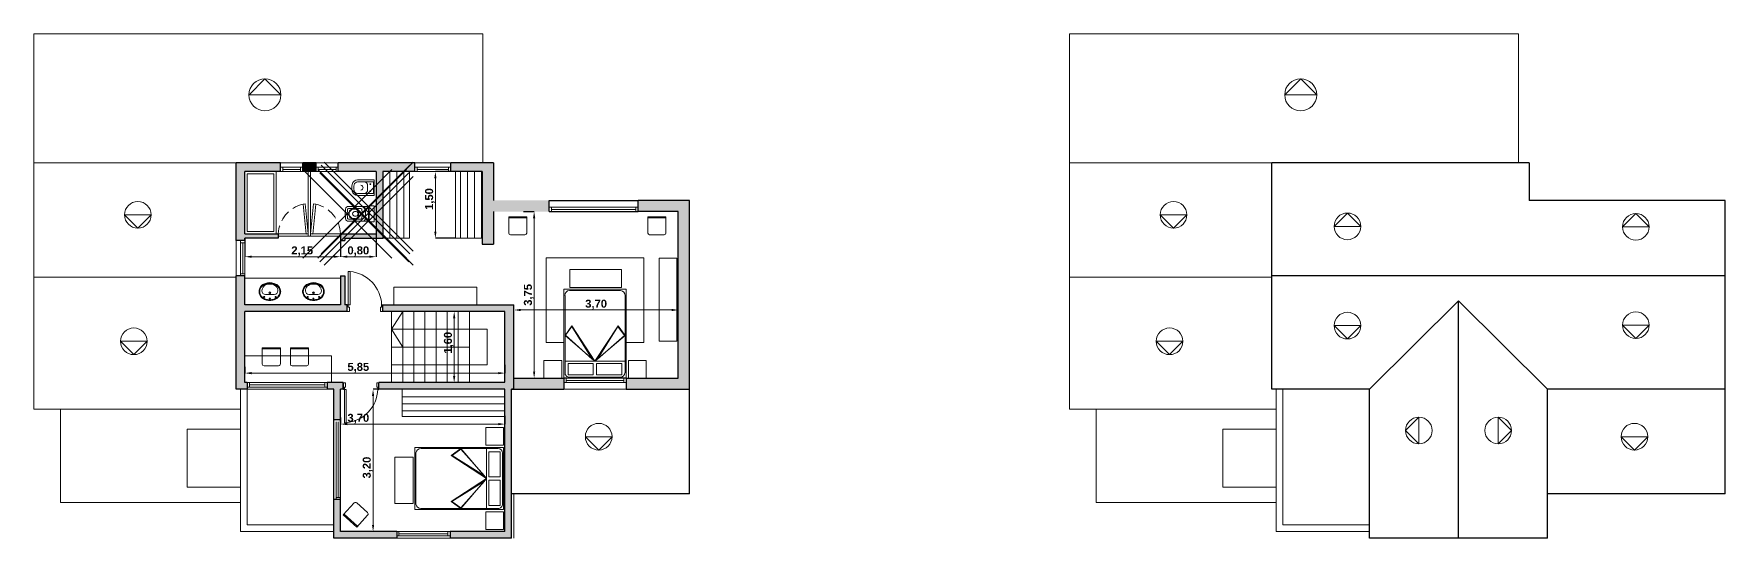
# Model space of a CAD drawing. Header units: millimetres. Extents: x 1601 to 3571, y 1479 to 1743.
# Drawn here: x 1632.1 to 1670.15, y 1487.09 to 1498.44 of the extents above; entities that cross this region are included whole.
import ezdxf

# ---------------------------------------------------------------- set-up
doc = ezdxf.new("R2010")
doc.units = ezdxf.units.MM
doc.header["$PDMODE"] = 3
doc.linetypes.add('HIDDEN', pattern=[0.375, 0.25, -0.125])
for name, color, linetype, lineweight in [('0.1', 50, 'Continuous', 0), ('0.2', 40, 'Continuous', 20), ('0.3', 30, 'Continuous', 30), ('0.4', 20, 'Continuous', 40), ('01', 50, 'Continuous', 30), ('carpinterias', 140, 'Continuous', 9), ('cotas', 104, 'Continuous', 18), ('muebles', 7, 'Continuous', 13)]:
    doc.layers.add(name, color=color, linetype=linetype, lineweight=lineweight)
for name, color, linetype, lineweight, true_color in [('gris', 252, 'Continuous', 18, 0x696969), ('madera', 7, 'Continuous', 18, 0x997033), ('rojo muros', 7, 'Continuous', 18, 0xe60a62)]:
    doc.layers.add(name, color=color, linetype=linetype, lineweight=lineweight, true_color=true_color)
doc.styles.add('SANSSERIFBOLD', font='sasb____.pfb')
doc.styles.get("Standard").update_dxf_attribs({"font": 'arial.ttf'})
doc.dimstyles.new('ISO-25', dxfattribs={"dimtxt": 2.5, "dimasz": 2.5, "dimexe": 1.25, "dimexo": 0.625, "dimtad": 1, "dimtxsty": 'Standard', "dimcen": 2.5, "dimadec": 0, "dimazin": 0, "dimtfac": 1, "dimtmove": 0, "dimatfit": 3, "dimfxl": 0, "dimarcsym": 0})
pattern_1 = [(90, (1639.94929, 1493.8359), (-0.15875, 1e-17), [])]

# ---------------------------------------------------------------- blocks, each defined once
blk = doc.blocks.new('aa')
at = {"layer": 'madera'}
for p, q in [((1233.437, -214.668), (1233.844, -214.668)), ((1233.437, -215.034), (1233.437, -214.668)), ((1233.437, -214.693), (1233.844, -214.693)), ((1233.844, -214.668), (1233.844, -215.034)), ((1233.803, -215.075), (1233.478, -215.075))]:
    blk.add_line(p, q, dxfattribs=at)
for centre, start, end in [((1233.478, -215.034), 180, 270), ((1233.803, -215.034), 270, 0)]:
    blk.add_arc(centre, 0.0406, start, end, dxfattribs=at)
blk = doc.blocks.new('CAM2')
at = {"layer": '0.1'}
for p, q in [((454.403, -70.302), (454.403, -71.452)), ((455.995, -70.202), (454.519, -70.202)), ((455.199, -70.357), (455.418, -70.202)), ((455.995, -70.879), (455.199, -70.357)), ((455.216, -70.36), (455.414, -70.217)), ((455.947, -70.818), (455.216, -70.36)), ((455.947, -70.818), (455.414, -70.217)), ((455.995, -70.879), (455.418, -70.202)), ((455.995, -70.202), (455.995, -71.552)), ((456.255, -70.202), (455.995, -70.202)), ((455.995, -70.879), (455.198, -71.399)), ((455.947, -70.939), (455.214, -71.396)), ((455.947, -70.939), (455.412, -71.54)), ((455.995, -70.879), (455.415, -71.552)), ((455.198, -71.399), (455.415, -71.552)), ((455.214, -71.396), (455.412, -71.54)), ((454.517, -71.552), (455.995, -71.552)), ((456.253, -71.552), (455.995, -71.552))]:
    blk.add_line(p, q, dxfattribs=at)
at = {"layer": '0.1', "lineweight": 0}
blk.add_line((456.353, -70.305), (456.353, -71.454), dxfattribs=at)
at = {"layer": '0.1'}
blk.add_lwpolyline([(454.378, -71.577), (456.378, -71.577), (456.378, -70.177), (454.378, -70.177)], close=True, dxfattribs=at)
at = {"layer": '0.1', "lineweight": 0}
for points in [[(456.045, -70.277), (456.301, -70.277), (456.301, -70.84), (456.045, -70.84)], [(456.045, -71.482), (456.301, -71.482), (456.301, -70.919), (456.045, -70.919)]]:
    blk.add_lwpolyline(points, close=True, dxfattribs=at)
at = {"layer": '0.1'}
for centre, radius, start, end in [((454.518, -70.318), 0.116, 89.6824, 171.9182), ((456.253, -70.303), 0.1, 358.8322, 88.5295), ((454.514, -71.441), 0.112, 186.0457, 271.2819), ((456.256, -71.455), 0.0968, 268.1228, 0.7932)]:
    blk.add_arc(centre, radius, start, end, dxfattribs=at)
at = {"layer": 'madera'}
for points in [[(455.978, -70.127), (456.378, -70.127), (456.378, -69.727), (455.978, -69.727)], [(455.978, -71.627), (456.378, -71.627), (456.378, -72.027), (455.978, -72.027)]]:
    blk.add_lwpolyline(points, close=True, dxfattribs=at)
blk = doc.blocks.new('i')
for p, q in [((1235.135, 1802.349), (1235.325, 1802.349)), ((1235.135, 1802.304), (1235.493, 1802.304)), ((1235.493, 1802.044), (1235.135, 1802.044)), ((1235.325, 1802.349), (1235.507, 1802.349)), ((1235.36, 1802.224), (1235.36, 1802.124)), ((1235.495, 1802.302), (1235.495, 1802.046)), ((1235.51, 1802.346), (1235.51, 1802.002)), ((1235.135, 1801.999), (1235.325, 1801.999)), ((1235.325, 1801.999), (1235.507, 1801.999))]:
    blk.add_line(p, q)
for centre in [(1235.42, 1802.254), (1235.42, 1802.094)]:
    blk.add_circle(centre, 0.0085)
for centre, radius, start, end in [((1235.382, 1802.174), 0.377, 168.5558, 191.4442), ((1235.135, 1802.224), 0.125, 90, 168.5558), ((1235.135, 1802.124), 0.125, 191.4442, 270), ((1235.382, 1802.174), 0.332, 168.5558, 191.4442), ((1235.135, 1802.224), 0.08, 90, 168.5558), ((1235.135, 1802.124), 0.08, 191.4442, 270), ((1235.198, 1802.171), 0.0578, 2.6193, 78.3941), ((1235.2, 1802.154), 0.075, 82.3942, 82.744), ((1235.198, 1802.177), 0.0578, 281.6059, 357.3807), ((1235.2, 1802.194), 0.075, 277.256, 277.6058), ((1235.28, 1802.224), 0.08, 0, 90), ((1235.28, 1802.124), 0.08, 270, 0), ((1235.493, 1802.302), 0.002, 0, 90), ((1235.493, 1802.046), 0.002, 270, 0), ((1235.507, 1802.346), 0.003, 0, 90), ((1235.507, 1802.002), 0.003, 270, 0)]:
    blk.add_arc(centre, radius, start, end)
blk = doc.blocks.new('in')
for p, q in [((1235.276, 1801.782), (1234.965, 1801.782)), ((1235.244, 1801.737), (1234.965, 1801.737)), ((1234.983, 1801.615), (1234.983, 1801.655)), ((1235.048, 1801.719), (1235.12, 1801.719)), ((1235.276, 1801.782), (1235.408, 1801.782)), ((1235.346, 1801.712), (1235.346, 1801.615)), ((1235.416, 1801.615), (1235.416, 1801.774)), ((1235.244, 1801.493), (1234.965, 1801.493)), ((1235.276, 1801.448), (1234.965, 1801.448)), ((1234.983, 1801.615), (1234.983, 1801.575)), ((1235.048, 1801.511), (1235.12, 1801.511)), ((1235.276, 1801.448), (1235.408, 1801.448)), ((1235.346, 1801.518), (1235.346, 1801.615)), ((1235.416, 1801.615), (1235.416, 1801.456))]:
    blk.add_line(p, q)
for points in [[(1235.328, 1801.687, -0.120573), (1235.325, 1801.688, -0.105064), (1235.323, 1801.689, -0.088664), (1235.322, 1801.692, -0.079761), (1235.322, 1801.695, -0.079761), (1235.322, 1801.698, -0.088664), (1235.323, 1801.7, -0.105064), (1235.325, 1801.702, -0.120573), (1235.328, 1801.703, -0.120573)], [(1235.328, 1801.703, -0.135765), (1235.33, 1801.702, -0.106933), (1235.331, 1801.7, -0.081683), (1235.333, 1801.698, -0.069843), (1235.333, 1801.695, -0.069843), (1235.333, 1801.692, -0.081683), (1235.331, 1801.689, -0.106933), (1235.33, 1801.688, -0.135765), (1235.328, 1801.687, -0.135765)], [(1235.328, 1801.543, 0.120573), (1235.325, 1801.542, 0.105064), (1235.323, 1801.54, 0.088664), (1235.322, 1801.538, 0.079761), (1235.322, 1801.535, 0.079761), (1235.322, 1801.532, 0.088664), (1235.323, 1801.53, 0.105064), (1235.325, 1801.528, 0.120573), (1235.328, 1801.527, 0.120573)], [(1235.328, 1801.527, 0.135765), (1235.33, 1801.528, 0.106933), (1235.331, 1801.53, 0.081683), (1235.333, 1801.532, 0.069843), (1235.333, 1801.535, 0.069843), (1235.333, 1801.538, 0.081683), (1235.331, 1801.54, 0.106933), (1235.33, 1801.542, 0.135765), (1235.328, 1801.543, 0.135765)]]:
    blk.add_lwpolyline(points, format="xyb")
blk.add_lwpolyline([(1235.426, 1801.792), (1235.426, 1801.438), (1235.545, 1801.438), (1235.545, 1801.792)], close=True)
for centre, radius, start, end in [((1235.848, 1801.615), 0.956, 173.5646, 180), ((1234.965, 1801.715), 0.0678, 90, 173.5646), ((1235.846, 1801.615), 0.909, 173.5729, 180), ((1234.965, 1801.714), 0.023, 90, 173.5729), ((1235.048, 1801.655), 0.0648, 90, 180), ((1235.108, 1801.615), 0.0504, 121.4719, 180), ((1235.119, 1801.6), 0.069, 89.562, 122.8418), ((1235.12, 1801.6), 0.069, 57.1582, 90.438), ((1235.131, 1801.615), 0.0504, 0, 58.5281), ((1235.159, 1801.67), 0.027, 3.3632, 90), ((1234.23, 1801.615), 0.957, 0, 3.3632), ((1235.243, 1801.714), 0.023, 6.4271, 90), ((1234.362, 1801.615), 0.909, 0, 6.4271), ((1235.276, 1801.712), 0.0702, 0, 90), ((1235.408, 1801.774), 0.00819, 0, 90), ((1235.416, 1801.646), 0.0184, 28.8884, 87.2919), ((1235.369, 1801.615), 0.0742, 327.5048, 32.4952), ((1235.848, 1801.615), 0.956, 180, 186.4354), ((1234.965, 1801.515), 0.0678, 186.4354, 270), ((1235.846, 1801.615), 0.909, 180, 186.4271), ((1234.965, 1801.516), 0.023, 186.4271, 270), ((1235.048, 1801.575), 0.0648, 180, 270), ((1235.108, 1801.615), 0.0504, 180, 238.5281), ((1235.119, 1801.63), 0.069, 237.1582, 270.438), ((1235.12, 1801.63), 0.069, 269.562, 302.8418), ((1235.131, 1801.615), 0.0504, 301.4719, 0), ((1235.159, 1801.56), 0.027, 270, 356.6368), ((1234.23, 1801.615), 0.957, 356.6368, 0), ((1235.243, 1801.516), 0.023, 270, 353.5729), ((1234.362, 1801.615), 0.909, 353.5729, 0), ((1235.276, 1801.518), 0.0702, 270, 0), ((1235.408, 1801.456), 0.00819, 270, 0), ((1235.416, 1801.584), 0.0184, 272.7081, 331.1116)]:
    blk.add_arc(centre, radius, start, end)
for p in [(1235.322, 1801.692), (1235.416, 1801.774), (1234.937, 1801.615), (1235.272, 1801.615), (1235.346, 1801.518), (1235.416, 1801.456)]:
    blk.add_point(p)
blk = doc.blocks.new('pil')
blk.add_line((1235.263, 1804.106), (1235.063, 1804.106))
for points in [[(1235.167, 1803.842, 0.080772), (1235.264, 1803.858, 0.089305), (1235.342, 1803.9, 0.110962), (1235.389, 1803.968, 0.119182), (1235.407, 1804.042, 0.119182), (1235.389, 1804.116, 0.110962), (1235.342, 1804.183, 0.089305), (1235.264, 1804.226, 0.080772), (1235.167, 1804.242, 0.080772), (1235.069, 1804.226, 0.089305), (1234.991, 1804.183, 0.104793), (1234.937, 1804.116, 0.119182), (1234.919, 1804.042, 0.119182), (1234.937, 1803.968, 0.104793), (1234.991, 1803.9, 0.089305), (1235.069, 1803.858, 0.080772)], [(1235.167, 1803.858, 0.080772), (1235.259, 1803.873, 0.088756), (1235.331, 1803.912, 0.11126), (1235.374, 1803.974, 0.120398), (1235.391, 1804.042, 0.120398), (1235.374, 1804.109, 0.11126), (1235.331, 1804.171, 0.088756), (1235.259, 1804.211, 0.080772), (1235.167, 1804.226, 0.080772), (1235.074, 1804.211, 0.089305), (1235.001, 1804.171, 0.104793), (1234.951, 1804.109, 0.119182), (1234.935, 1804.042, 0.119182), (1234.951, 1803.975, 0.104793), (1235.001, 1803.913, 0.089305), (1235.074, 1803.873, 0.080772)]]:
    blk.add_lwpolyline(points, format="xyb", close=True)
for points in [[(1235.163, 1803.874, -0.02495), (1235.135, 1803.875, -0.088119)], [(1235.163, 1803.874, 0.072856), (1235.241, 1803.884, 0.088119)]]:
    blk.add_lwpolyline(points, format="xyb")
for centre, radius in [((1235.035, 1804.162), 0.012), ((1235.163, 1804.074), 0.0219), ((1235.163, 1804.074), 0.0179), ((1235.163, 1804.202), 0.012), ((1235.291, 1804.162), 0.012)]:
    blk.add_circle(centre, radius)
for centre, radius, start, end in [((1235.063, 1804.026), 0.08, 90, 180), ((1235.137, 1804.029), 0.154, 177.9004, 269.4552), ((1235.188, 1804.029), 0.154, 290.171, 2.0996), ((1235.263, 1804.026), 0.08, 0, 90)]:
    blk.add_arc(centre, radius, start, end)
blk = doc.blocks.new('*D286')
at = {"layer": 'cotas', "color": 0, "linetype": 'Continuous', "lineweight": -2}
for p, q in [((1641.477, 1495.336), (1641.133, 1495.336)), ((1641.589, 1493.836), (1641.133, 1493.836))]:
    blk.add_line(p, q, dxfattribs=at)
at = {"layer": 'cotas', "color": 0, "linetype": 'Continuous', "lineweight": 9}
blk.add_line((1641.133, 1495.186), (1641.133, 1493.986), dxfattribs=at)
at = {"layer": 'cotas', "color": 0, "linetype": 'Continuous'}
for points in [[(1641.108, 1495.186), (1641.158, 1495.186), (1641.133, 1495.336)], [(1641.108, 1493.986), (1641.158, 1493.986), (1641.133, 1493.836)]]:
    blk.add_solid(points, dxfattribs=at)
at = {"layer": 'Defpoints', "color": 0, "linetype": 'Continuous'}
for p in [(1641.477, 1495.336), (1641.133, 1493.836), (1641.589, 1493.836)]:
    blk.add_point(p, dxfattribs=at)
at = {"layer": 'cotas', "linetype": 'Continuous', "insert": (1641.012, 1494.718), "char_height": 0.18, "attachment_point": 5, "rotation": 90, "style": 'SANSSERIFBOLD'}
blk.add_mtext('1,50', dxfattribs=at)
blk = doc.blocks.new('*D287')
at = {"layer": 'cotas', "color": 0, "linetype": 'Continuous', "lineweight": -2}
for p, q in [((1642.083, 1492.186), (1641.556, 1492.186)), ((1642.699, 1490.586), (1641.556, 1490.586))]:
    blk.add_line(p, q, dxfattribs=at)
at = {"layer": 'cotas', "color": 0, "linetype": 'Continuous', "lineweight": 9}
blk.add_line((1641.556, 1492.036), (1641.556, 1490.736), dxfattribs=at)
at = {"layer": 'cotas', "color": 0, "linetype": 'Continuous'}
for points in [[(1641.531, 1492.036), (1641.581, 1492.036), (1641.556, 1492.186)], [(1641.531, 1490.736), (1641.581, 1490.736), (1641.556, 1490.586)]]:
    blk.add_solid(points, dxfattribs=at)
at = {"layer": 'Defpoints', "color": 0, "linetype": 'Continuous'}
for p in [(1642.083, 1492.186), (1641.556, 1490.586), (1642.699, 1490.586)]:
    blk.add_point(p, dxfattribs=at)
at = {"layer": 'cotas', "linetype": 'Continuous', "insert": (1641.435, 1491.484), "char_height": 0.18, "attachment_point": 5, "rotation": 90, "style": 'SANSSERIFBOLD'}
blk.add_mtext('1,60', dxfattribs=at)
blk = doc.blocks.new('*D288')
at = {"layer": 'cotas', "color": 0, "linetype": 'Continuous', "lineweight": -2}
for p, q in [((1639.974, 1490.436), (1639.731, 1490.436)), ((1640.024, 1487.236), (1639.731, 1487.236))]:
    blk.add_line(p, q, dxfattribs=at)
at = {"layer": 'cotas', "color": 0, "linetype": 'Continuous', "lineweight": 9}
blk.add_line((1639.731, 1490.286), (1639.731, 1487.386), dxfattribs=at)
at = {"layer": 'cotas', "color": 0, "linetype": 'Continuous'}
for points in [[(1639.706, 1490.286), (1639.756, 1490.286), (1639.731, 1490.436)], [(1639.706, 1487.386), (1639.756, 1487.386), (1639.731, 1487.236)]]:
    blk.add_solid(points, dxfattribs=at)
at = {"layer": 'Defpoints', "color": 0, "linetype": 'Continuous'}
for p in [(1639.974, 1490.436), (1639.731, 1487.236), (1640.024, 1487.236)]:
    blk.add_point(p, dxfattribs=at)
at = {"layer": 'cotas', "linetype": 'Continuous', "insert": (1639.609, 1488.675), "char_height": 0.18, "attachment_point": 5, "rotation": 90, "style": 'SANSSERIFBOLD'}
blk.add_mtext('3,20', dxfattribs=at)
blk = doc.blocks.new('*D289')
at = {"layer": 'cotas', "color": 0, "linetype": 'Continuous', "lineweight": -2}
for p, q in [((1639.799, 1493.936), (1639.799, 1493.42)), ((1638.999, 1493.786), (1638.999, 1493.42))]:
    blk.add_line(p, q, dxfattribs=at)
at = {"layer": 'cotas', "color": 0, "linetype": 'Continuous', "lineweight": 9}
blk.add_line((1639.649, 1493.42), (1639.149, 1493.42), dxfattribs=at)
at = {"layer": 'cotas', "color": 0, "linetype": 'Continuous'}
for points in [[(1639.149, 1493.445), (1639.149, 1493.395), (1638.999, 1493.42)], [(1639.649, 1493.445), (1639.649, 1493.395), (1639.799, 1493.42)]]:
    blk.add_solid(points, dxfattribs=at)
at = {"layer": 'Defpoints', "color": 0, "linetype": 'Continuous'}
for p in [(1639.799, 1493.936), (1638.999, 1493.786), (1638.999, 1493.42)]:
    blk.add_point(p, dxfattribs=at)
at = {"layer": 'cotas', "linetype": 'Continuous', "insert": (1639.399, 1493.542), "char_height": 0.18, "attachment_point": 5, "style": 'SANSSERIFBOLD'}
blk.add_mtext('0,80', dxfattribs=at)
blk = doc.blocks.new('*D290')
at = {"layer": 'cotas', "color": 0, "linetype": 'Continuous', "lineweight": -2}
for p, q in [((1636.849, 1493.836), (1636.849, 1493.42)), ((1638.999, 1493.786), (1638.999, 1493.42))]:
    blk.add_line(p, q, dxfattribs=at)
at = {"layer": 'cotas', "color": 0, "linetype": 'Continuous', "lineweight": 9}
blk.add_line((1638.849, 1493.42), (1636.999, 1493.42), dxfattribs=at)
at = {"layer": 'cotas', "color": 0, "linetype": 'Continuous'}
for points in [[(1636.999, 1493.445), (1636.999, 1493.395), (1636.849, 1493.42)], [(1638.849, 1493.445), (1638.849, 1493.395), (1638.999, 1493.42)]]:
    blk.add_solid(points, dxfattribs=at)
at = {"layer": 'Defpoints', "color": 0, "linetype": 'Continuous'}
for p in [(1636.849, 1493.836), (1638.999, 1493.786), (1636.849, 1493.42)]:
    blk.add_point(p, dxfattribs=at)
at = {"layer": 'cotas', "linetype": 'Continuous', "insert": (1638.137, 1493.542), "char_height": 0.18, "attachment_point": 5, "style": 'SANSSERIFBOLD'}
blk.add_mtext('2,15', dxfattribs=at)
blk = doc.blocks.new('*D291')
at = {"layer": 'cotas', "color": 0, "linetype": 'Continuous', "lineweight": -2}
for p, q in [((1636.849, 1490.945), (1636.849, 1490.8)), ((1642.699, 1490.986), (1642.699, 1490.8))]:
    blk.add_line(p, q, dxfattribs=at)
at = {"layer": 'cotas', "color": 0, "linetype": 'Continuous', "lineweight": 9}
blk.add_line((1642.549, 1490.8), (1636.999, 1490.8), dxfattribs=at)
at = {"layer": 'cotas', "color": 0, "linetype": 'Continuous'}
for points in [[(1636.999, 1490.825), (1636.999, 1490.775), (1636.849, 1490.8)], [(1642.549, 1490.825), (1642.549, 1490.775), (1642.699, 1490.8)]]:
    blk.add_solid(points, dxfattribs=at)
at = {"layer": 'Defpoints', "color": 0, "linetype": 'Continuous'}
for p in [(1636.849, 1490.945), (1636.849, 1490.8), (1642.699, 1490.986)]:
    blk.add_point(p, dxfattribs=at)
at = {"layer": 'cotas', "linetype": 'Continuous', "insert": (1639.399, 1490.921), "char_height": 0.18, "attachment_point": 5, "style": 'SANSSERIFBOLD'}
blk.add_mtext('5,85', dxfattribs=at)
blk = doc.blocks.new('*D292')
at = {"layer": 'cotas', "color": 0, "linetype": 'Continuous', "lineweight": -2}
for p, q in [((1638.999, 1489.798), (1638.999, 1489.653)), ((1642.699, 1489.839), (1642.699, 1489.653))]:
    blk.add_line(p, q, dxfattribs=at)
at = {"layer": 'cotas', "color": 0, "linetype": 'Continuous', "lineweight": 9}
blk.add_line((1642.549, 1489.653), (1639.149, 1489.653), dxfattribs=at)
at = {"layer": 'cotas', "color": 0, "linetype": 'Continuous'}
for points in [[(1639.149, 1489.678), (1639.149, 1489.628), (1638.999, 1489.653)], [(1642.549, 1489.678), (1642.549, 1489.628), (1642.699, 1489.653)]]:
    blk.add_solid(points, dxfattribs=at)
at = {"layer": 'Defpoints', "color": 0, "linetype": 'Continuous'}
for p in [(1638.999, 1489.798), (1638.999, 1489.653), (1642.699, 1489.839)]:
    blk.add_point(p, dxfattribs=at)
at = {"layer": 'cotas', "linetype": 'Continuous', "insert": (1639.399, 1489.774), "char_height": 0.18, "attachment_point": 5, "style": 'SANSSERIFBOLD'}
blk.add_mtext('3,70', dxfattribs=at)
blk = doc.blocks.new('*D296')
at = {"layer": 'cotas', "color": 0, "linetype": 'Continuous', "lineweight": -2}
for p, q in [((1643.115, 1494.436), (1643.355, 1494.436)), ((1643.055, 1490.686), (1643.355, 1490.686))]:
    blk.add_line(p, q, dxfattribs=at)
at = {"layer": 'cotas', "color": 0, "linetype": 'Continuous', "lineweight": 9}
blk.add_line((1643.355, 1490.836), (1643.355, 1494.286), dxfattribs=at)
at = {"layer": 'cotas', "color": 0, "linetype": 'Continuous'}
for points in [[(1643.33, 1494.286), (1643.38, 1494.286), (1643.355, 1494.436)], [(1643.33, 1490.836), (1643.38, 1490.836), (1643.355, 1490.686)]]:
    blk.add_solid(points, dxfattribs=at)
at = {"layer": 'Defpoints', "color": 0, "linetype": 'Continuous'}
for p in [(1643.115, 1494.436), (1643.355, 1494.436), (1643.055, 1490.686)]:
    blk.add_point(p, dxfattribs=at)
at = {"layer": 'cotas', "linetype": 'Continuous', "insert": (1643.234, 1492.561), "char_height": 0.18, "attachment_point": 5, "rotation": 90, "style": 'SANSSERIFBOLD'}
blk.add_mtext('3,75', dxfattribs=at)
blk = doc.blocks.new('*D297')
at = {"layer": 'cotas', "color": 0, "linetype": 'Continuous', "lineweight": -2}
for p, q in [((1642.899, 1492.095), (1642.899, 1492.221)), ((1646.598, 1492.067), (1646.598, 1492.221))]:
    blk.add_line(p, q, dxfattribs=at)
at = {"layer": 'cotas', "color": 0, "linetype": 'Continuous', "lineweight": 9}
blk.add_line((1643.049, 1492.221), (1646.448, 1492.221), dxfattribs=at)
at = {"layer": 'cotas', "color": 0, "linetype": 'Continuous'}
for points in [[(1643.049, 1492.246), (1643.049, 1492.196), (1642.899, 1492.221)], [(1646.448, 1492.246), (1646.448, 1492.196), (1646.598, 1492.221)]]:
    blk.add_solid(points, dxfattribs=at)
at = {"layer": 'Defpoints', "color": 0, "linetype": 'Continuous'}
for p in [(1642.899, 1492.095), (1646.598, 1492.221), (1646.598, 1492.067)]:
    blk.add_point(p, dxfattribs=at)
at = {"layer": 'cotas', "linetype": 'Continuous', "insert": (1644.749, 1492.343), "char_height": 0.18, "attachment_point": 5, "style": 'SANSSERIFBOLD'}
blk.add_mtext('3,70', dxfattribs=at)

msp = doc.modelspace()

# ---------------------------------------------------------------- hatches: boundary and pattern name
at = {"layer": 'madera'}
h = msp.add_hatch(dxfattribs=at)
h.set_pattern_fill('LINE', color=256, scale=0.05, angle=90, style=0)
h.set_pattern_definition(pattern_1)
h.paths.add_polyline_path([(1640.549, 1495.336), (1639.949, 1495.336), (1639.949, 1493.836), (1640.549, 1493.836)])
h = msp.add_hatch(dxfattribs=at)
h.set_pattern_fill('LINE', color=256, scale=0.05, angle=90, style=0)
h.set_pattern_definition(pattern_1)
h.paths.add_polyline_path([(1642.189, 1495.336), (1641.589, 1495.336), (1641.589, 1493.836), (1642.189, 1493.836)])
h = msp.add_hatch(dxfattribs=at)
h.set_pattern_fill('LINE', color=256, scale=0.05, style=0)
h.set_pattern_definition([(360, (1640.38838, 1490.425), (4e-17, 0.15875), [])])
h.paths.add_polyline_path([(1642.699, 1489.825), (1642.699, 1490.425), (1640.388, 1490.425), (1640.388, 1489.825)])
at = {"layer": 'rojo muros'}
for points in [[(1636.649, 1493.786), (1636.849, 1493.786), (1636.849, 1493.836), (1637.599, 1493.836), (1637.599, 1493.936), (1636.849, 1493.936), (1636.849, 1495.336), (1637.649, 1495.336), (1637.649, 1495.536), (1636.649, 1495.536)], [(1638.149, 1495.536), (1638.149, 1495.336), (1638.449, 1495.336), (1638.449, 1495.536)], [(1638.949, 1495.536), (1638.949, 1495.336), (1639.799, 1495.336), (1639.799, 1493.936), (1638.999, 1493.936), (1638.999, 1493.786), (1639.099, 1493.786), (1639.099, 1493.836), (1639.949, 1493.836), (1639.949, 1495.336), (1640.674, 1495.336), (1640.674, 1495.536)], [(1642.439, 1495.336), (1642.439, 1495.536), (1641.477, 1495.536), (1641.477, 1495.336)], [(1643.695, 1494.686), (1642.439, 1494.686), (1642.439, 1495.536), (1641.477, 1495.536), (1641.477, 1495.336), (1642.189, 1495.336), (1642.189, 1493.702), (1642.439, 1493.702), (1642.439, 1494.436), (1643.695, 1494.436)], [(1646.848, 1494.686), (1645.695, 1494.686), (1645.695, 1494.436), (1646.598, 1494.436), (1646.598, 1490.686), (1645.424, 1490.686), (1645.424, 1490.436), (1646.848, 1490.436)], [(1645.695, 1494.686), (1645.695, 1494.436), (1646.848, 1494.436), (1646.848, 1494.686)], [(1636.899, 1490.436), (1636.899, 1490.586), (1636.849, 1490.586), (1636.849, 1492.186), (1639.149, 1492.186), (1639.149, 1492.336), (1639.099, 1492.336), (1639.099, 1492.986), (1638.999, 1492.986), (1638.999, 1492.336), (1636.849, 1492.336), (1636.849, 1492.986), (1636.649, 1492.986), (1636.649, 1490.436)], [(1642.899, 1490.586), (1642.899, 1492.336), (1639.949, 1492.336), (1639.949, 1492.186), (1642.699, 1492.186), (1642.699, 1490.586)], [(1642.849, 1490.436), (1642.899, 1490.436), (1642.899, 1490.586), (1642.649, 1490.586), (1642.649, 1490.436), (1642.699, 1490.436), (1642.699, 1487.236), (1641.464, 1487.236), (1641.464, 1487.086), (1642.849, 1487.086)], [(1644.024, 1490.686), (1642.899, 1490.686), (1642.899, 1490.598), (1642.899, 1490.436), (1644.024, 1490.436)]]:
    msp.add_hatch(color=256, dxfattribs=at).paths.add_polyline_path(points)
h = msp.add_hatch(color=256, dxfattribs=at)
h.paths.add_polyline_path([(1639.861, 1490.586), (1639.861, 1490.436), (1642.649, 1490.436), (1642.649, 1490.586)])
h.paths.add_polyline_path([(1639.061, 1490.436), (1639.061, 1490.586), (1638.699, 1490.586), (1638.699, 1490.436), (1638.849, 1490.436), (1638.849, 1489.755), (1638.999, 1489.755), (1638.999, 1490.436)])
h.paths.add_polyline_path([(1640.264, 1487.086), (1640.264, 1487.236), (1638.999, 1487.236), (1638.999, 1487.955), (1638.849, 1487.955), (1638.849, 1487.086)])

# ---------------------------------------------------------------- linework, layer by layer
at = {"layer": '0.1'}
for p, q in [((1632.099, 1489.986), (1632.099, 1498.436)), ((1642.199, 1498.436), (1632.099, 1498.436)), ((1642.199, 1495.536), (1642.199, 1498.436)), ((1655.4, 1489.986), (1655.4, 1498.436)), ((1665.5, 1498.436), (1655.4, 1498.436)), ((1665.5, 1495.536), (1665.5, 1498.436)), ((1636.649, 1495.536), (1632.099, 1495.536)), ((1638.149, 1495.536), (1637.649, 1495.536)), ((1638.449, 1495.536), (1638.949, 1495.536)), ((1640.674, 1495.536), (1641.477, 1495.536)), ((1659.95, 1495.536), (1655.4, 1495.536)), ((1643.695, 1494.686), (1645.695, 1494.686)), ((1636.649, 1493.786), (1636.649, 1492.986)), ((1632.099, 1492.961), (1636.649, 1492.961)), ((1655.4, 1492.961), (1659.95, 1492.961)), ((1636.749, 1490.436), (1636.749, 1487.236)), ((1636.899, 1490.436), (1638.699, 1490.436)), ((1636.899, 1490.436), (1636.899, 1487.386)), ((1645.424, 1490.436), (1644.024, 1490.436)), ((1660.05, 1490.436), (1660.05, 1487.236)), ((1660.2, 1490.436), (1660.2, 1487.386)), ((1636.749, 1489.986), (1632.099, 1489.986)), ((1638.849, 1489.755), (1638.849, 1487.955)), ((1660.05, 1489.986), (1655.4, 1489.986)), ((1638.849, 1487.386), (1636.899, 1487.386)), ((1662.15, 1487.386), (1660.2, 1487.386)), ((1638.849, 1487.236), (1636.749, 1487.236)), ((1640.264, 1487.086), (1641.464, 1487.086)), ((1662.15, 1487.236), (1660.05, 1487.236))]:
    msp.add_line(p, q, dxfattribs=at)
for points in [[(1637.659, 1497.064), (1636.94, 1497.064), (1637.299, 1497.424), (1637.659, 1497.064)], [(1660.96, 1497.064), (1660.24, 1497.064), (1660.6, 1497.424), (1660.96, 1497.064)], [(1634.74, 1494.362), (1634.139, 1494.362), (1634.439, 1494.062), (1634.74, 1494.362)], [(1658.04, 1494.362), (1657.44, 1494.362), (1657.74, 1494.062), (1658.04, 1494.362)], [(1661.951, 1494.103), (1661.35, 1494.103), (1661.651, 1494.403), (1661.951, 1494.103)], [(1668.44, 1494.092), (1667.839, 1494.092), (1668.14, 1494.392), (1668.44, 1494.092)], [(1644.024, 1491.486), (1643.624, 1491.486), (1643.624, 1493.395), (1645.824, 1493.395), (1645.824, 1491.486), (1645.424, 1491.486)], [(1661.951, 1491.869), (1661.35, 1491.869), (1661.651, 1491.569), (1661.951, 1491.869)], [(1668.44, 1491.88), (1667.839, 1491.88), (1668.14, 1491.58), (1668.44, 1491.88)], [(1634.65, 1491.516), (1634.049, 1491.516), (1634.349, 1491.216), (1634.65, 1491.516)], [(1657.95, 1491.516), (1657.35, 1491.516), (1657.65, 1491.216), (1657.95, 1491.516)], [(1663.257, 1489.209), (1663.257, 1489.809), (1662.956, 1489.509), (1663.257, 1489.209)], [(1665.044, 1489.209), (1665.044, 1489.809), (1665.344, 1489.509), (1665.044, 1489.209)], [(1645.108, 1489.37), (1644.507, 1489.37), (1644.807, 1489.07), (1645.108, 1489.37)], [(1668.408, 1489.37), (1667.808, 1489.37), (1668.108, 1489.07), (1668.408, 1489.37)]]:
    msp.add_lwpolyline(points, dxfattribs=at)
for centre, radius in [((1637.299, 1497.064), 0.36), ((1660.6, 1497.064), 0.36), ((1634.439, 1494.362), 0.3), ((1657.74, 1494.362), 0.3), ((1661.651, 1494.103), 0.3), ((1668.14, 1494.092), 0.3), ((1661.651, 1491.869), 0.3), ((1668.14, 1491.88), 0.3), ((1634.349, 1491.516), 0.3), ((1657.65, 1491.516), 0.3), ((1644.807, 1489.37), 0.3), ((1663.257, 1489.509), 0.3), ((1665.044, 1489.509), 0.3), ((1668.108, 1489.37), 0.3)]:
    msp.add_circle(centre, radius, dxfattribs=at)
at = {"layer": '0.2'}
for p, q in [((1637.549, 1493.936), (1637.549, 1495.336)), ((1638.999, 1492.936), (1636.849, 1492.936))]:
    msp.add_line(p, q, dxfattribs=at)
msp.add_lwpolyline([(1637.499, 1493.986), (1636.899, 1493.986), (1636.899, 1495.286), (1637.499, 1495.286)], close=True, dxfattribs=at)
at = {"layer": '0.3'}
for p, q in [((1637.649, 1495.536), (1636.649, 1495.536)), ((1636.649, 1493.786), (1636.649, 1495.536)), ((1637.649, 1495.336), (1637.649, 1495.536)), ((1638.149, 1495.336), (1638.149, 1495.536)), ((1638.449, 1495.536), (1638.149, 1495.536)), ((1638.449, 1495.336), (1638.449, 1495.536)), ((1638.949, 1495.336), (1638.949, 1495.536)), ((1640.674, 1495.536), (1638.949, 1495.536)), ((1640.674, 1495.336), (1640.674, 1495.536)), ((1641.477, 1495.336), (1641.477, 1495.536)), ((1642.439, 1495.536), (1641.477, 1495.536)), ((1642.439, 1495.536), (1642.439, 1494.686)), ((1665.74, 1495.536), (1659.95, 1495.536)), ((1659.95, 1492.986), (1659.95, 1495.536)), ((1665.74, 1495.536), (1665.74, 1494.686)), ((1636.849, 1493.936), (1636.849, 1495.336)), ((1637.649, 1495.336), (1636.849, 1495.336)), ((1638.449, 1495.336), (1638.149, 1495.336)), ((1639.799, 1495.336), (1638.949, 1495.336)), ((1639.799, 1495.336), (1639.799, 1493.936)), ((1639.949, 1495.336), (1639.949, 1493.836)), ((1640.674, 1495.336), (1639.949, 1495.336)), ((1642.189, 1495.336), (1641.477, 1495.336)), ((1642.189, 1495.336), (1642.189, 1493.702)), ((1643.695, 1494.436), (1643.695, 1494.686)), ((1645.695, 1494.436), (1645.695, 1494.686)), ((1645.695, 1494.436), (1645.695, 1494.686)), ((1646.848, 1494.686), (1645.695, 1494.686)), ((1646.848, 1490.436), (1646.848, 1494.686)), ((1670.149, 1494.686), (1665.74, 1494.686)), ((1670.149, 1494.686), (1668.996, 1494.686)), ((1670.149, 1490.436), (1670.149, 1494.686)), ((1642.439, 1494.436), (1642.439, 1493.702)), ((1646.05, 1494.436), (1645.695, 1494.436)), ((1646.598, 1494.436), (1645.695, 1494.436)), ((1646.598, 1490.686), (1646.598, 1494.436)), ((1636.849, 1493.936), (1637.599, 1493.936)), ((1637.599, 1493.836), (1636.849, 1493.836)), ((1636.849, 1493.786), (1636.849, 1493.836)), ((1637.599, 1493.936), (1637.599, 1493.836)), ((1638.999, 1493.936), (1638.999, 1493.786)), ((1638.999, 1493.936), (1639.799, 1493.936)), ((1639.099, 1493.836), (1639.099, 1493.786)), ((1639.099, 1493.836), (1639.949, 1493.836)), ((1636.849, 1493.786), (1636.649, 1493.786)), ((1638.999, 1493.786), (1639.099, 1493.786)), ((1642.189, 1493.702), (1642.439, 1493.702)), ((1636.849, 1492.986), (1636.649, 1492.986)), ((1636.649, 1490.436), (1636.649, 1492.986)), ((1636.849, 1492.336), (1636.849, 1492.986)), ((1638.999, 1492.986), (1638.999, 1492.336)), ((1638.999, 1492.986), (1639.099, 1492.986)), ((1639.099, 1492.986), (1639.099, 1492.336)), ((1659.95, 1490.436), (1659.95, 1492.986)), ((1670.149, 1492.986), (1659.95, 1492.986)), ((1638.999, 1492.336), (1636.849, 1492.336)), ((1639.149, 1492.336), (1639.099, 1492.336)), ((1639.149, 1492.186), (1639.149, 1492.336)), ((1639.949, 1492.186), (1639.949, 1492.336)), ((1639.949, 1492.336), (1642.899, 1492.336)), ((1642.899, 1490.598), (1642.899, 1492.336)), ((1662.15, 1490.436), (1664.15, 1492.428)), ((1664.15, 1487.086), (1664.15, 1492.428)), ((1664.15, 1492.428), (1666.15, 1490.436)), ((1639.149, 1492.186), (1636.849, 1492.186)), ((1636.849, 1490.586), (1636.849, 1492.186)), ((1642.699, 1492.186), (1639.949, 1492.186)), ((1642.699, 1490.598), (1642.699, 1492.186)), ((1636.899, 1490.436), (1636.649, 1490.436)), ((1636.899, 1490.586), (1636.849, 1490.586)), ((1636.899, 1490.586), (1636.899, 1490.436)), ((1638.699, 1490.586), (1638.699, 1490.436)), ((1639.061, 1490.586), (1638.699, 1490.586)), ((1638.849, 1490.436), (1638.699, 1490.436)), ((1638.849, 1487.086), (1638.849, 1490.436)), ((1638.999, 1487.236), (1638.999, 1490.436)), ((1639.061, 1490.436), (1638.999, 1490.436)), ((1642.649, 1490.586), (1639.861, 1490.586)), ((1642.649, 1490.436), (1639.861, 1490.436)), ((1642.699, 1490.436), (1642.649, 1490.436)), ((1642.699, 1487.236), (1642.699, 1490.436)), ((1642.849, 1487.086), (1642.849, 1490.436)), ((1642.899, 1490.436), (1642.849, 1490.436)), ((1642.849, 1490.436), (1644.024, 1490.436)), ((1642.899, 1490.436), (1642.899, 1490.686)), ((1642.899, 1490.686), (1644.024, 1490.686)), ((1644.024, 1490.686), (1644.024, 1490.436)), ((1644.024, 1490.686), (1644.024, 1490.436)), ((1645.424, 1490.686), (1645.424, 1490.436)), ((1645.424, 1490.686), (1646.598, 1490.686)), ((1645.424, 1490.436), (1646.848, 1490.436)), ((1662.15, 1490.436), (1659.95, 1490.436)), ((1662.15, 1487.086), (1662.15, 1490.436)), ((1666.15, 1487.086), (1666.15, 1490.436)), ((1670.149, 1490.436), (1666.15, 1490.436)), ((1638.999, 1487.955), (1638.849, 1487.955)), ((1640.264, 1487.086), (1638.849, 1487.086)), ((1640.264, 1487.236), (1638.999, 1487.236)), ((1640.264, 1487.236), (1640.264, 1487.086)), ((1641.464, 1487.236), (1641.464, 1487.086)), ((1642.699, 1487.236), (1641.464, 1487.236)), ((1642.849, 1487.086), (1641.464, 1487.086)), ((1666.15, 1487.086), (1662.15, 1487.086))]:
    msp.add_line(p, q, dxfattribs=at)
at = {"layer": '01'}
for p, q in [((1643.695, 1494.686), (1645.695, 1494.686)), ((1643.695, 1494.436), (1645.695, 1494.436)), ((1639.061, 1490.436), (1639.061, 1490.586)), ((1639.861, 1490.436), (1639.861, 1490.586)), ((1645.424, 1490.686), (1644.024, 1490.686)), ((1646.848, 1488.086), (1646.848, 1490.436)), ((1670.149, 1488.086), (1670.149, 1490.436)), ((1638.849, 1489.755), (1638.999, 1489.755)), ((1646.848, 1488.086), (1642.849, 1488.086)), ((1670.149, 1488.086), (1666.15, 1488.086))]:
    msp.add_line(p, q, dxfattribs=at)
at = {"layer": 'carpinterias'}
for p, q in [((1637.699, 1495.436), (1638.099, 1495.436)), ((1637.699, 1495.386), (1638.099, 1495.386)), ((1638.899, 1495.436), (1638.499, 1495.436)), ((1638.899, 1495.386), (1638.499, 1495.386)), ((1641.427, 1495.436), (1640.724, 1495.436)), ((1641.427, 1495.386), (1640.724, 1495.386)), ((1637.699, 1495.336), (1638.099, 1495.336)), ((1638.899, 1495.336), (1638.499, 1495.336)), ((1641.427, 1495.336), (1640.724, 1495.336)), ((1645.645, 1494.536), (1643.745, 1494.536)), ((1645.645, 1494.486), (1643.745, 1494.486)), ((1645.645, 1494.436), (1643.745, 1494.436)), ((1636.749, 1493.036), (1636.749, 1493.736)), ((1636.799, 1493.036), (1636.799, 1493.736)), ((1636.849, 1493.036), (1636.849, 1493.736)), ((1638.649, 1490.586), (1636.949, 1490.586)), ((1638.649, 1490.536), (1636.949, 1490.536)), ((1638.649, 1490.486), (1636.949, 1490.486)), ((1644.074, 1490.686), (1645.374, 1490.686)), ((1644.074, 1490.636), (1645.374, 1490.636)), ((1644.074, 1490.586), (1645.374, 1490.586)), ((1638.899, 1488.005), (1638.899, 1489.705)), ((1638.949, 1488.005), (1638.949, 1489.705)), ((1638.999, 1488.005), (1638.999, 1489.705)), ((1641.414, 1487.236), (1640.314, 1487.236)), ((1641.414, 1487.186), (1640.314, 1487.186)), ((1641.414, 1487.136), (1640.314, 1487.136))]:
    msp.add_line(p, q, dxfattribs=at)
for points in [[(1637.699, 1495.336), (1637.649, 1495.336), (1637.649, 1495.436), (1637.699, 1495.436)], [(1638.099, 1495.336), (1638.149, 1495.336), (1638.149, 1495.436), (1638.099, 1495.436)], [(1638.499, 1495.336), (1638.449, 1495.336), (1638.449, 1495.436), (1638.499, 1495.436)], [(1638.899, 1495.336), (1638.949, 1495.336), (1638.949, 1495.436), (1638.899, 1495.436)], [(1640.724, 1495.336), (1640.674, 1495.336), (1640.674, 1495.436), (1640.724, 1495.436)], [(1641.427, 1495.336), (1641.477, 1495.336), (1641.477, 1495.436), (1641.427, 1495.436)], [(1638.274, 1495.336), (1638.274, 1493.886), (1638.324, 1493.886), (1638.324, 1495.336)], [(1638.274, 1493.936), (1638.205, 1494.607), (1638.155, 1494.602), (1638.225, 1493.931)], [(1638.324, 1493.936), (1638.394, 1494.607), (1638.444, 1494.602), (1638.374, 1493.931)], [(1643.745, 1494.436), (1643.695, 1494.436), (1643.695, 1494.536), (1643.745, 1494.536)], [(1645.695, 1494.436), (1645.645, 1494.436), (1645.645, 1494.536), (1645.695, 1494.536)], [(1645.645, 1494.436), (1645.695, 1494.436), (1645.695, 1494.536), (1645.645, 1494.536)], [(1638.274, 1493.936), (1637.599, 1493.936), (1637.599, 1493.886), (1638.274, 1493.886)], [(1638.999, 1493.936), (1638.324, 1493.936), (1638.324, 1493.886), (1638.999, 1493.886)], [(1636.849, 1493.736), (1636.849, 1493.786), (1636.749, 1493.786), (1636.749, 1493.736)], [(1636.849, 1493.036), (1636.849, 1492.986), (1636.749, 1492.986), (1636.749, 1493.036)], [(1636.949, 1490.586), (1636.899, 1490.586), (1636.899, 1490.486), (1636.949, 1490.486)], [(1638.649, 1490.586), (1638.699, 1490.586), (1638.699, 1490.486), (1638.649, 1490.486)], [(1644.024, 1490.686), (1644.074, 1490.686), (1644.074, 1490.586), (1644.024, 1490.586)], [(1644.074, 1490.686), (1644.024, 1490.686), (1644.024, 1490.586), (1644.074, 1490.586)], [(1645.374, 1490.686), (1645.424, 1490.686), (1645.424, 1490.586), (1645.374, 1490.586)], [(1638.999, 1488.005), (1638.999, 1487.955), (1638.899, 1487.955), (1638.899, 1488.005)], [(1640.314, 1487.236), (1640.264, 1487.236), (1640.264, 1487.136), (1640.314, 1487.136)], [(1641.414, 1487.236), (1641.464, 1487.236), (1641.464, 1487.136), (1641.414, 1487.136)]]:
    msp.add_lwpolyline(points, close=True, dxfattribs=at)
at = {"layer": 'carpinterias', "linetype": 'HIDDEN'}
for centre, start, end in [((1638.312, 1493.906), 102.7312, 177.6201), ((1638.287, 1493.906), 2.3799, 77.2688)]:
    msp.add_arc(centre, 0.713, start, end, dxfattribs=at)
at = {"layer": 'gris'}
for p, q in [((1640.149, 1490.586), (1640.149, 1492.186)), ((1640.399, 1492.186), (1640.149, 1491.786)), ((1640.399, 1490.586), (1640.399, 1492.186)), ((1640.649, 1490.586), (1640.649, 1492.186)), ((1640.899, 1490.586), (1640.899, 1492.186)), ((1641.149, 1490.586), (1641.149, 1492.186)), ((1641.399, 1490.586), (1641.399, 1492.186)), ((1641.649, 1490.586), (1641.649, 1492.186)), ((1641.899, 1490.586), (1641.899, 1492.186)), ((1642.299, 1491.786), (1640.149, 1491.786)), ((1640.149, 1491.786), (1640.399, 1491.386)), ((1642.299, 1491.786), (1642.299, 1490.986)), ((1641.899, 1491.386), (1640.149, 1491.386)), ((1642.299, 1490.986), (1640.149, 1490.986)), ((1632.699, 1487.886), (1632.699, 1489.986)), ((1656, 1487.886), (1656, 1489.986)), ((1636.749, 1487.886), (1632.699, 1487.886)), ((1642.898, 1487.086), (1642.898, 1488.086)), ((1660.05, 1487.886), (1656, 1487.886))]:
    msp.add_line(p, q, dxfattribs=at)
for points in [[(1636.749, 1489.536), (1635.549, 1489.536), (1635.549, 1488.236), (1636.749, 1488.236)], [(1660.05, 1489.536), (1658.85, 1489.536), (1658.85, 1488.236), (1660.05, 1488.236)]]:
    msp.add_lwpolyline(points, dxfattribs=at)
at = {"layer": 'madera'}
for p, q in [((1640.549, 1495.336), (1640.549, 1493.836)), ((1641.589, 1495.336), (1641.589, 1493.836)), ((1642.189, 1495.336), (1642.189, 1493.836)), ((1639.949, 1493.836), (1640.549, 1493.836)), ((1641.589, 1493.836), (1642.189, 1493.836)), ((1642.069, 1492.736), (1640.201, 1492.736)), ((1640.201, 1492.336), (1640.201, 1492.736)), ((1642.069, 1492.736), (1642.069, 1492.336)), ((1638.799, 1491.186), (1636.849, 1491.186)), ((1638.799, 1490.586), (1638.799, 1491.186)), ((1640.388, 1490.425), (1640.388, 1489.825)), ((1642.699, 1489.825), (1640.388, 1489.825))]:
    msp.add_line(p, q, dxfattribs=at)
for points in [[(1639.174, 1493.086), (1639.174, 1492.336), (1639.214, 1492.336), (1639.214, 1493.086)], [(1644.155, 1492.724), (1645.323, 1492.724), (1645.323, 1493.133), (1644.155, 1493.133)], [(1646.566, 1493.389), (1646.566, 1491.521), (1646.167, 1491.521), (1646.167, 1493.389)], [(1639.089, 1489.684), (1639.089, 1490.434), (1639.129, 1490.434), (1639.129, 1489.684)], [(1640.631, 1487.867), (1640.22, 1487.867), (1640.22, 1488.908), (1640.631, 1488.908)]]:
    msp.add_lwpolyline(points, close=True, dxfattribs=at)
for points in [[(1639.149, 1492.186), (1639.149, 1492.336), (1639.174, 1492.336), (1639.174, 1492.286), (1639.199, 1492.286), (1639.199, 1492.186), (1639.149, 1492.186)], [(1639.949, 1492.186), (1639.949, 1492.336), (1639.924, 1492.336), (1639.924, 1492.286), (1639.899, 1492.286), (1639.899, 1492.186), (1639.949, 1492.186)], [(1639.064, 1490.584), (1639.064, 1490.434), (1639.089, 1490.434), (1639.089, 1490.484), (1639.114, 1490.484), (1639.114, 1490.584), (1639.064, 1490.584)], [(1639.864, 1490.584), (1639.864, 1490.434), (1639.839, 1490.434), (1639.839, 1490.484), (1639.814, 1490.484), (1639.814, 1490.584), (1639.864, 1490.584)]]:
    msp.add_lwpolyline(points, dxfattribs=at)
for centre, start, end in [((1639.14, 1492.305), 2.2879, 84.5734), ((1639.054, 1490.465), 275.4266, 357.7121)]:
    msp.add_arc(centre, 0.785, start, end, dxfattribs=at)

# ---------------------------------------------------------------- block references
at = {"linetype": 'Continuous', "xscale": -1}
for p in [(2876.626, 1708.987), (2871.082, 1706.037), (2871.716, 1706.037)]:
    msp.add_blockref('aa', p, dxfattribs=at)
at = {"linetype": 'Continuous'}
msp.add_blockref('aa', (412.475, 1708.987), dxfattribs=at)
at = {"linetype": 'Continuous', "xscale": -1, "rotation": 137.5138627363136}
msp.add_blockref('aa', (584.486, 2162.382), dxfattribs=at)
at = {"layer": '0.4', "rotation": 270}
msp.add_blockref('CAM2', (1715.601, 1947.064), dxfattribs=at)
at = {"layer": '0.4'}
msp.add_blockref('CAM2', (1186.291, 1559.307), dxfattribs=at)
at = {"layer": 'muebles', "xscale": -1, "rotation": 180}
for name, p in [('in', (404.214, 3296)), ('i', (404.249, 3297.147)), ('pil', (403.226, 3296.678))]:
    msp.add_blockref(name, p, dxfattribs=at)
at = {"layer": 'muebles', "rotation": 180}
msp.add_blockref('pil', (2872.572, 3296.678), dxfattribs=at)

# ---------------------------------------------------------------- dimensions: what is measured, and where the dimension line sits
at = {"layer": 'cotas', "linetype": 'Continuous'}
for base, p1, p2, picture, middle in [((1641.133, 1493.836), (1641.477, 1495.336), (1641.589, 1493.836), '*D286', (1641.133, 1494.718)), ((1643.355, 1494.436), (1643.055, 1490.686), (1643.115, 1494.436), '*D296', (1643.355, 1492.561)), ((1641.556, 1490.586), (1642.083, 1492.186), (1642.699, 1490.586), '*D287', (1641.556, 1491.484)), ((1639.731, 1487.236), (1639.974, 1490.436), (1640.024, 1487.236), '*D288', (1639.731, 1488.675))]:
    dim = msp.add_linear_dim(base=base, p1=p1, p2=p2, angle=90, dimstyle='ISO-25', override={"dimtxt": 0.18, "dimasz": 0.15, "dimexe": 0, "dimexo": 0, "dimgap": 0.01, "dimzin": 0, "dimtxsty": 'SANSSERIFBOLD', "dimclrt": 256, "dimlwd": 9}, dxfattribs=at)
    dim.commit()
    dim.dimension.update_dxf_attribs({"geometry": picture, "text_midpoint": middle, "dimtype": 160})
for base, p1, p2, picture, middle in [((1636.849, 1493.42), (1638.999, 1493.786), (1636.849, 1493.836), '*D290', (1638.137, 1493.42)), ((1638.999, 1493.42), (1639.799, 1493.936), (1638.999, 1493.786), '*D289', (1639.399, 1493.42)), ((1636.849, 1490.8), (1642.699, 1490.986), (1636.849, 1490.945), '*D291', (1639.399, 1490.8)), ((1638.999, 1489.653), (1642.699, 1489.839), (1638.999, 1489.798), '*D292', (1639.399, 1489.653))]:
    dim = msp.add_linear_dim(base=base, p1=p1, p2=p2, dimstyle='ISO-25', override={"dimtxt": 0.18, "dimasz": 0.15, "dimexe": 0, "dimexo": 0, "dimgap": 0.01, "dimzin": 0, "dimtxsty": 'SANSSERIFBOLD', "dimclrt": 256, "dimlwd": 9}, dxfattribs=at)
    dim.commit()
    dim.dimension.update_dxf_attribs({"geometry": picture, "text_midpoint": middle, "dimtype": 160})
dim = msp.add_linear_dim(base=(1646.598, 1492.221), p1=(1642.899, 1492.095), p2=(1646.598, 1492.067), dimstyle='ISO-25', override={"dimtxt": 0.18, "dimasz": 0.15, "dimexe": 0, "dimexo": 0, "dimgap": 0.01, "dimzin": 0, "dimtxsty": 'SANSSERIFBOLD', "dimclrt": 256, "dimlwd": 9}, dxfattribs=at)
dim.commit()
dim.dimension.update_dxf_attribs({"geometry": '*D297', "text_midpoint": (1644.749, 1492.343)})

doc.saveas('drawing.dxf')
